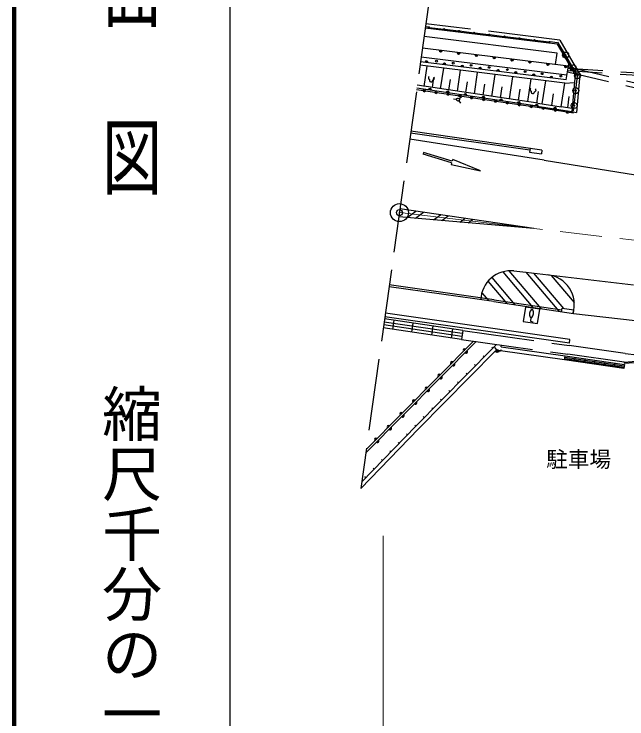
# Model space of a CAD drawing. Units: millimetres, scale not verified. Extents: x 40000 to 680000, y 20000 to 380000.
# Drawn here: x 40000 to 91110, y 263064 to 321815 of the extents above; entities that cross this region are included whole.
import ezdxf
from ezdxf.enums import TextEntityAlignment as Align

# ---------------------------------------------------------------- set-up
doc = ezdxf.new("R2010")
doc.units = ezdxf.units.MM
doc.header["$LTSCALE"] = 1000
doc.header["$PDMODE"] = 32
doc.header["$PDSIZE"] = 500
doc.linetypes.add('CHAIN', pattern=[18.5, 12, -1.5, 3.5, -1.5])
doc.linetypes.add('DASHED', pattern=[7.5, 6, -1.5])
for name, color, linetype, lineweight in [('M-BGD', 7, 'Continuous', 25), ('M-BGD-EXST', 7, 'Continuous', 25), ('M-BMK', 2, 'CHAIN', 13), ('M-BMK-SRVR', 3, 'Continuous', 25), ('M-STR-HTXT', 7, 'Continuous', 13), ('M-STR-STRC', 7, 'Continuous', 25), ('M-TTL', 2, 'Continuous', 140), ('M-TTL-BAND', 7, 'Continuous', 25)]:
    doc.layers.add(name, color=color, linetype=linetype, lineweight=lineweight)
doc.layers.add('M-BMK-HTXT', color=7, linetype='Continuous')
doc.layers.add('M-OTRS', color=6, linetype='Continuous')
doc.styles.add('@ＭＳ ゴシック', font='')
doc.styles.add('ＭＳ ゴシック', font='')
doc.styles.get('@ＭＳ ゴシック').set_extended_font_data('@MS Gothic')
doc.styles.get('ＭＳ ゴシック').set_extended_font_data('MS Gothic')

msp = doc.modelspace()

# ---------------------------------------------------------------- linework, layer by layer
at = {"layer": 'M-BGD', "linetype": 'DASHED'}
for p, q in [((76674, 337629), (68920, 282279)), ((85516, 319655), (74346, 321012)), ((85516, 319655), (87192, 316768)), ((96592, 316591), (86193, 317274)), ((96906, 314836), (86215, 317383)), ((96856, 314437), (86148, 316988)), ((96541, 316394), (86180, 317075)), ((87192, 316768), (86903, 313601)), ((77414, 295448), (86281, 294184)), ((77302, 294687), (86183, 293459)), ((90964, 293516), (86281, 294184)), ((90886, 292809), (86183, 293459)), ((90964, 293516), (91936, 293425))]:
    msp.add_line(p, q, dxfattribs=at)
at = {"layer": 'M-BGD'}
for p, q in [((85302, 319299), (74294, 320640)), ((74562, 320721), (74309, 320751)), ((74637, 320711), (75820, 320568)), ((75895, 320559), (77078, 320416)), ((77153, 320407), (78336, 320264)), ((78411, 320255), (79594, 320112)), ((85290, 318558), (74199, 319960)), ((79669, 320103), (80852, 319960)), ((80927, 319951), (82110, 319808)), ((82185, 319798), (83368, 319655)), ((83443, 319646), (84626, 319503)), ((85292, 319423), (84701, 319494)), ((85302, 319299), (86807, 316740)), ((85976, 318433), (85359, 319477)), ((86230, 317473), (74062, 318985)), ((85167, 317605), (85290, 318558)), ((86104, 316731), (73955, 318218)), ((86612, 317357), (86014, 318369)), ((85939, 316060), (73860, 317544)), ((86040, 316349), (73902, 317842)), ((74209, 315789), (74459, 317471)), ((75575, 315586), (75830, 317302)), ((86040, 316349), (86263, 317666)), ((86898, 316873), (86650, 317293)), ((76969, 315379), (77230, 317130)), ((78392, 315168), (78657, 316955)), ((79843, 314952), (80114, 316776)), ((86807, 316740), (86510, 313695)), ((86807, 316740), (87192, 316768)), ((74889, 315688), (75015, 316537)), ((76269, 315483), (76398, 316350)), ((77677, 315274), (77808, 316158)), ((81326, 314740), (81601, 316593)), ((82838, 314516), (83118, 316406)), ((84053, 314324), (84355, 316254)), ((85939, 316060), (86747, 316119)), ((86852, 315470), (86981, 316638)), ((83620, 314030), (73575, 315510)), ((83638, 314145), (73594, 315645)), ((83675, 314392), (73627, 315880)), ((74279, 315317), (74130, 315517)), ((79114, 315060), (79248, 315963)), ((80580, 314842), (80717, 315764)), ((82078, 314629), (82216, 315560)), ((85628, 314077), (85939, 316060)), ((74305, 315492), (74104, 315343)), ((75296, 315346), (75095, 315197)), ((75270, 315171), (75121, 315371)), ((76287, 315200), (76086, 315051)), ((76262, 315025), (76112, 315225)), ((77278, 315054), (77077, 314905)), ((77253, 314879), (77103, 315079)), ((78269, 314907), (78069, 314759)), ((78244, 314733), (78094, 314933)), ((83605, 314404), (83746, 315353)), ((84836, 314205), (84988, 315179)), ((86259, 314936), (86164, 313993)), ((86716, 314228), (86844, 315396)), ((79261, 314761), (79060, 314613)), ((79235, 314587), (79085, 314787)), ((80252, 314615), (80051, 314467)), ((80226, 314441), (80077, 314641)), ((81243, 314469), (81042, 314321)), ((81217, 314295), (81068, 314495)), ((82234, 314323), (82033, 314175)), ((82208, 314149), (82059, 314349)), ((83675, 314392), (85628, 314077)), ((83225, 314177), (83024, 314029)), ((83199, 314003), (83050, 314203)), ((86665, 313553), (83620, 314030)), ((83638, 314145), (86510, 313695)), ((84231, 314024), (84024, 313877)), ((84204, 313849), (84052, 314052)), ((85246, 313865), (85039, 313718)), ((85219, 313690), (85067, 313893)), ((86533, 313935), (85628, 314077)), ((86234, 313531), (86082, 313734)), ((86663, 313752), (86707, 314153)), ((86261, 313705), (86054, 313559)), ((86510, 313695), (86903, 313601)), ((84019, 310470), (73090, 312046)), ((83007, 310464), (73069, 311897)), ((83029, 310613), (82984, 310316)), ((82986, 310316), (83976, 310173)), ((84019, 310470), (83974, 310173)), ((80006, 297849), (71275, 299086)), ((80027, 297997), (71295, 299235)), ((80028, 297997), (85677, 297156)), ((80006, 297849), (86644, 296860)), ((82648, 297391), (82468, 296204)), ((83835, 297211), (82648, 297391)), ((85655, 297007), (85699, 297304)), ((85699, 297304), (86688, 297157)), ((86350, 294691), (70967, 296889)), ((83655, 296024), (83835, 297211)), ((83835, 297211), (83835, 297211)), ((86644, 296860), (86688, 297157)), ((86644, 296860), (91806, 296281)), ((77375, 295182), (70863, 296147)), ((77414, 295448), (70900, 296413)), ((86310, 294394), (70925, 296591)), ((71684, 296297), (71571, 295536)), ((82468, 296204), (83655, 296024)), ((77302, 294687), (70794, 295652)), ((77338, 294934), (70828, 295899)), ((73267, 296062), (73154, 295302)), ((74913, 295818), (74800, 295058)), ((76559, 295574), (76447, 294814)), ((77414, 295448), (77302, 294687)), ((69337, 285250), (78547, 294515)), ((69378, 285547), (78324, 294546)), ((78324, 294546), (78547, 294515)), ((86310, 294394), (86350, 294691)), ((79922, 293969), (73501, 287461)), ((79922, 293969), (79833, 294056)), ((79922, 293969), (80221, 294284)), ((80615, 294068), (80639, 294226)), ((80615, 294068), (85954, 293328)), ((73736, 287230), (80156, 293737)), ((79208, 293246), (79119, 293333)), ((80156, 293737), (80570, 293742)), ((85907, 293001), (80570, 293742)), ((85907, 293001), (85954, 293328)), ((85939, 293219), (90889, 292504)), ((85954, 293328), (90905, 292613)), ((86780, 293208), (86732, 292882)), ((90886, 292809), (100616, 293606)), ((90894, 292710), (100622, 293507)), ((78495, 292522), (78406, 292610)), ((90858, 292286), (85907, 293001)), ((85923, 293110), (90873, 292395)), ((87605, 293089), (87557, 292763)), ((88430, 292970), (88383, 292644)), ((89255, 292851), (89208, 292524)), ((90080, 292732), (90033, 292405)), ((90905, 292613), (90858, 292286)), ((90886, 292809), (90894, 292710)), ((77781, 291799), (77692, 291887)), ((77068, 291076), (76979, 291164)), ((76354, 290353), (76265, 290441)), ((75641, 289630), (75552, 289718)), ((74927, 288907), (74838, 288995)), ((74214, 288184), (74125, 288271)), ((68997, 282826), (73501, 287461)), ((73501, 287461), (73411, 287548)), ((68923, 282276), (73736, 287230)), ((72806, 286746), (72716, 286833)), ((72111, 286031), (72021, 286118)), ((71416, 285316), (71327, 285403)), ((70722, 284601), (70632, 284688)), ((70027, 283885), (69937, 283973)), ((69332, 283170), (69243, 283258))]:
    msp.add_line(p, q, dxfattribs=at)
for centre, radius in [((74599, 320716), 37.5), ((74599, 320716), 18.7), ((75857, 320564), 37.5), ((75857, 320564), 18.7), ((77115, 320412), 37.5), ((77115, 320412), 18.7), ((78373, 320259), 37.5), ((78373, 320259), 18.7), ((79631, 320107), 37.5), ((79631, 320107), 18.7), ((80889, 319955), 37.5), ((80889, 319955), 18.7), ((82147, 319803), 37.5), ((82147, 319803), 18.7), ((83405, 319651), 37.5), ((83405, 319651), 18.7), ((84663, 319499), 37.5), ((84663, 319499), 18.7), ((85995, 318401), 37.5), ((75231, 317891), 75), ((85995, 318401), 18.7), ((76629, 317724), 75), ((78114, 317543), 75), ((79622, 317370), 75), ((81139, 317184), 75), ((86631, 317325), 37.5), ((86631, 317325), 18.7), ((82615, 317016), 75), ((84035, 316845), 75), ((85607, 316652), 75), ((86985, 316675), 37.5), ((86985, 316675), 18.7), ((86848, 315433), 37.5), ((86848, 315433), 18.7), ((86712, 314190), 37.5), ((86712, 314190), 18.7)]:
    msp.add_circle(centre, radius, dxfattribs=at)
for centre, radius, start, end in [((75585, 318796), 125, 172.91495, 352.91495), ((75585, 318796), 62.5, 172.91495, 352.91495), ((77074, 318611), 125, 172.91495, 352.91495), ((77074, 318611), 62.5, 172.91495, 352.91495), ((78562, 318426), 125, 172.91495, 352.91495), ((78562, 318426), 62.5, 172.91495, 352.91495), ((74397, 317781), 125, 352.99195, 172.99194), ((80051, 318241), 125, 172.91495, 352.91495), ((80051, 318241), 62.5, 172.91495, 352.91495), ((81539, 318056), 125, 172.91495, 352.91495), ((81539, 318056), 62.5, 172.91495, 352.91495), ((83028, 317871), 125, 172.91495, 352.91495), ((83028, 317871), 62.5, 172.91495, 352.91495), ((74397, 317781), 62.5, 352.99195, 172.99194), ((75885, 317598), 125, 352.99195, 172.99194), ((75885, 317598), 62.5, 352.99195, 172.99194), ((77374, 317415), 125, 352.99195, 172.99194), ((77374, 317415), 62.5, 352.99195, 172.99194), ((78863, 317232), 125, 352.99195, 172.99194), ((78863, 317232), 62.5, 352.99195, 172.99194), ((84516, 317686), 125, 172.91495, 352.91495), ((84516, 317686), 62.5, 172.91495, 352.91495), ((86005, 317501), 125, 172.91495, 352.91495), ((86005, 317501), 62.5, 172.91495, 352.91495), ((80352, 317049), 125, 352.99195, 172.99194), ((80352, 317049), 62.5, 352.99195, 172.99194), ((81840, 316866), 125, 352.99195, 172.99194), ((81840, 316866), 62.5, 352.99195, 172.99194), ((83329, 316683), 125, 352.99195, 172.99194), ((83329, 316683), 62.5, 352.99195, 172.99194), ((74697, 316487), 144, 121.97955, 248.85005), ((74776, 316299), 142, 157.69305, 5.06404), ((74907, 316455), 144, 273.90865, 40.77596), ((84818, 316500), 125, 352.99195, 172.99194), ((84818, 316500), 62.5, 352.99195, 172.99194), ((74676, 315484), 125, 351.50556, 171.50555), ((74676, 315484), 62.5, 351.50556, 171.50555), ((83178, 315513), 144, 121.98114, 248.84845), ((83388, 315482), 144, 273.90704, 40.77754), ((76160, 315262), 125, 351.50556, 171.50555), ((76160, 315262), 62.5, 351.50556, 171.50555), ((77643, 315040), 125, 351.50556, 171.50555), ((77643, 315040), 62.5, 351.50556, 171.50555), ((79127, 314819), 125, 351.50556, 171.50555), ((83257, 315325), 142, 157.69305, 5.06404), ((79127, 314819), 62.5, 351.50556, 171.50555), ((80610, 314597), 125, 351.50556, 171.50555), ((80610, 314597), 62.5, 351.50556, 171.50555), ((82094, 314376), 125, 351.50556, 171.50555), ((82094, 314376), 62.5, 351.50556, 171.50555), ((83577, 314154), 125, 351.50556, 171.50555), ((83577, 314154), 62.5, 351.50556, 171.50555), ((85120, 313913), 125, 351.09315, 171.09315), ((85120, 313913), 62.5, 351.09315, 171.09315), ((77575, 293793), 125, 45.17025, 225.17024), ((77575, 293793), 62.5, 45.17025, 225.17024), ((77703, 293666), 125, 225.17024, 45.17025), ((77703, 293666), 62.5, 225.17024, 45.17025), ((76518, 292729), 125, 45.17025, 225.17024), ((76518, 292729), 62.5, 45.17025, 225.17024), ((76645, 292602), 125, 225.17024, 45.17025), ((76645, 292602), 62.5, 225.17024, 45.17025), ((75460, 291666), 125, 45.17025, 225.17024), ((75460, 291666), 62.5, 45.17025, 225.17024), ((75588, 291539), 125, 225.17024, 45.17025), ((75588, 291539), 62.5, 225.17024, 45.17025), ((74403, 290602), 125, 45.17025, 225.17024), ((74403, 290602), 62.5, 45.17025, 225.17024), ((74531, 290475), 125, 225.17024, 45.17025), ((74531, 290475), 62.5, 225.17024, 45.17025), ((73345, 289538), 125, 45.17025, 225.17024), ((73345, 289538), 62.5, 45.17025, 225.17024), ((73473, 289411), 125, 225.17024, 45.17025), ((73473, 289411), 62.5, 225.17024, 45.17025), ((72288, 288474), 125, 45.17025, 225.17024), ((72288, 288474), 62.5, 45.17025, 225.17024), ((72416, 288347), 125, 225.17024, 45.17025), ((72416, 288347), 62.5, 225.17024, 45.17025), ((71231, 287410), 125, 45.17025, 225.17024), ((71231, 287410), 62.5, 45.17025, 225.17024), ((71358, 287284), 125, 225.17024, 45.17025), ((71358, 287284), 62.5, 225.17024, 45.17025), ((70173, 286347), 125, 45.17025, 225.17024), ((70173, 286347), 62.5, 45.17025, 225.17024), ((70301, 286220), 125, 225.17024, 45.17025), ((70301, 286220), 62.5, 225.17024, 45.17025)]:
    msp.add_arc(centre, radius, start, end, dxfattribs=at)
for p in [(85995, 318401), (86631, 317325), (86985, 316675), (86848, 315433), (86712, 314190)]:
    msp.add_point(p, dxfattribs=at)
at = {"layer": 'M-BGD-EXST'}
for p, q in [((77122, 314769), (77323, 314917)), ((76650, 314751), (76898, 314714)), ((77095, 314595), (77243, 314393)), ((83105, 296518), (83057, 296205)), ((83057, 296205), (83283, 296171)), ((80079, 294026), (80228, 293825)), ((80420, 293763), (80658, 293840)), ((80178, 293743), (80425, 293706))]:
    msp.add_line(p, q, dxfattribs=at)
for centre in [(77021, 314695), (80301, 293725)]:
    msp.add_circle(centre, 125, dxfattribs=at)
for centre, radius, start, end in [((83484, 296806), 506, 132.69635, 210.06072), ((83194, 297106), 89.5, 73.24844, 126.37852), ((82828, 296906), 506, 312.69635, 30.06072), ((83194, 297106), 89.5, 36.37855, 89.50864), ((83118, 296606), 89.5, 216.37855, 269.50864), ((83118, 296606), 89.5, 253.24844, 306.37852)]:
    msp.add_arc(centre, radius, start, end, dxfattribs=at)
at = {"layer": 'M-BMK'}
msp.add_line((72140, 305264), (118689, 299799), dxfattribs=at)
at = {"layer": 'M-BMK-SRVR'}
msp.add_circle((72140, 305263), 750, dxfattribs=at)
at = {"layer": 'M-OTRS'}
msp.add_point((72140, 305263), dxfattribs=at)
at = {"layer": 'M-STR-HTXT'}
msp.add_line((70794, 278326), (70794, 232954), dxfattribs=at)
at = {"layer": 'M-STR-STRC'}
for p, q in [((84209, 309647), (72999, 311393)), ((74148, 310287), (74104, 310144)), ((76538, 309555), (74148, 310287)), ((76494, 309411), (74104, 310144)), ((76582, 309698), (76538, 309555)), ((78907, 308751), (76582, 309698)), ((84209, 309647), (112822, 305055)), ((76494, 309411), (76450, 309268)), ((76450, 309268), (78907, 308751)), ((83345, 303951), (72185, 305582)), ((83345, 303951), (72093, 304925)), ((72791, 304864), (73509, 305389)), ((73473, 304805), (74145, 305296)), ((74989, 304674), (75557, 305089)), ((75671, 304615), (76193, 304997)), ((77187, 304484), (77606, 304790)), ((77869, 304425), (78242, 304697)), ((80749, 300329), (83258, 297364)), ((81264, 300417), (83933, 297264)), ((81683, 300408), (82668, 300306)), ((82668, 300306), (85432, 297041)), ((82668, 300306), (91651, 299237)), ((83324, 300228), (85813, 297287)), ((79839, 299855), (81759, 297588)), ((84796, 300037), (86716, 297768)), ((79518, 299539), (81084, 297688)), ((79014, 298586), (79591, 297905))]:
    msp.add_line(p, q, dxfattribs=at)
for centre, start, end in [((81424, 297922), 84.04979, 178.16641), ((84221, 297603), 342.79602, 83.21779)]:
    msp.add_arc(centre, 2500, start, end, dxfattribs=at)
at = {"layer": 'M-TTL'}
msp.add_line((40000, 380000), (40000, 20000), dxfattribs=at)
at = {"layer": 'M-TTL-BAND'}
msp.add_line((58000, 370000), (58000, 20000), dxfattribs=at)

# ---------------------------------------------------------------- texts
at = {"layer": 'M-BMK-HTXT', "style": 'ＭＳ ゴシック'}
msp.add_text('駐車場', height=1320, dxfattribs=at).set_placement((84382, 283648), align=Align.BOTTOM_LEFT)
at = {"layer": 'M-TTL-BAND', "style": '@ＭＳ ゴシック', "width": 1.4}
msp.add_text('平  面  図', height=3666, rotation=270, dxfattribs=at).set_placement((49777, 306475), align=Align.MIDDLE_RIGHT)
at = {"layer": 'M-TTL-BAND', "style": '@ＭＳ ゴシック'}
msp.add_text('縮尺千分の一', height=3666, rotation=270, dxfattribs=at).set_placement((49777, 261030), align=Align.MIDDLE_RIGHT)

doc.saveas('drawing.dxf')
